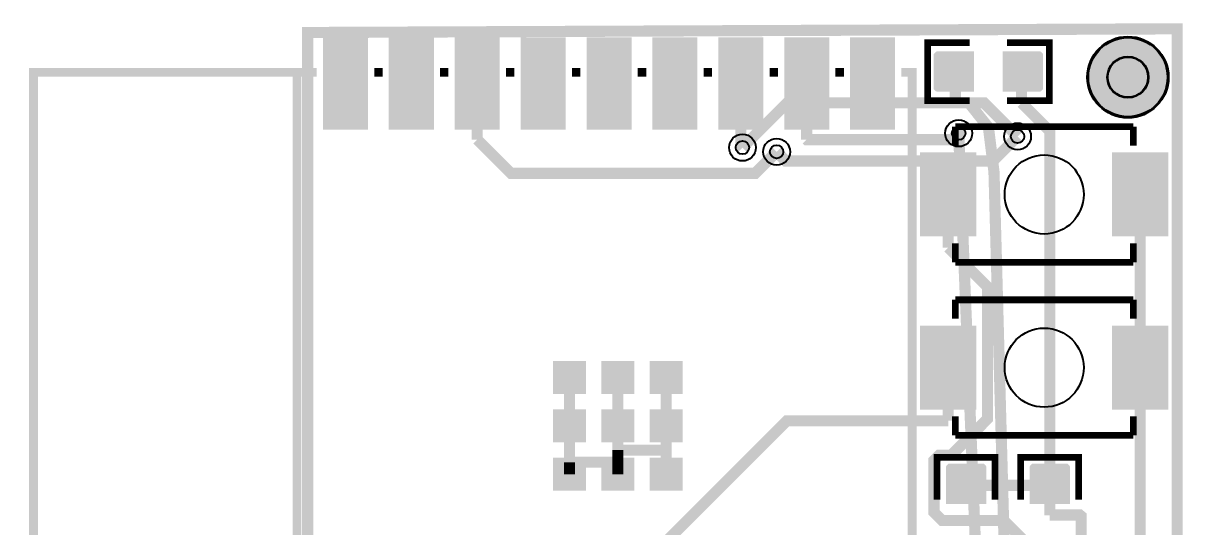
# Model space of a CAD drawing. Header units: millimetres. Extents: x 6.7 to 33.1, y 64.4 to 98.1.
# Drawn here: x 6.73 to 33.13, y 86.68 to 98.13 of the extents above; entities that cross this region are included whole.
import ezdxf

# ---------------------------------------------------------------- set-up
doc = ezdxf.new("R2010")
doc.units = ezdxf.units.MM
for name, color, linetype, true_color in [('BoardOutLine', 7, 'Continuous', 0xff00ff), ('BottomLayer', 7, 'Continuous', 0x0000ff), ('BottomSolderMaskLayer', 7, 'Continuous', 0xaa00ff), ('Document', 7, 'Continuous', 0xffffff), ('Hole', 7, 'Continuous', 0x222222), ('Inner1', 7, 'Continuous', 0x999966), ('Multi-Layer', 7, 'Continuous', 0xc0c0c0), ('TopLayer', 7, 'Continuous', 0xff0000), ('TopPasteMaskLayer', 7, 'Continuous', 0x808080), ('TopSilkLayer', 7, 'Continuous', 0xffcc00), ('TopSolderMaskLayer', 7, 'Continuous', 0x800080)]:
    doc.layers.add(name, color=color, linetype=linetype, true_color=true_color)

msp = doc.modelspace()

# ---------------------------------------------------------------- hatches: boundary and pattern name
at = {"layer": 'BottomSolderMaskLayer'}
msp.add_hatch(color=256, dxfattribs=at).paths.add_polyline_path([(30.95166370332735, 96.90119380238752, 1), (32.80246380492755, 96.90119380238752, 1)])
at = {"layer": 'Document'}
msp.add_hatch(color=256, dxfattribs=at).paths.add_polyline_path([(13.416002032004144, 78.9111506223013), (7.016002032004053, 78.9111506223013), (6.866014732029498, 79.06113792227586), (6.866014732029498, 96.9111506223013), (7.066014732029544, 97.11115062230124), (13.216027432054943, 97.11115062230124), (13.216027432054943, 96.9111506223013), (7.066014732029544, 96.9111506223013), (7.066014732029544, 79.11115062230124), (13.366014732029498, 79.11115062230124), (13.416002032004144, 79.11115062230124)])
at = {"layer": 'TopLayer'}
for points in [[(13.566040132080389, 95.76123952247906), (13.566040132080389, 97.76123952247906), (14.566040132080389, 97.76123952247906), (14.566040132080389, 95.76123952247906)], [(15.065913131826164, 95.76123952247906), (15.065913131826164, 97.76123952247906), (16.065913131826164, 97.76123952247906), (16.065913131826164, 95.76123952247906)], [(16.56604013208016, 95.76123952247906), (16.56604013208016, 97.76123952247906), (17.56604013208016, 97.76123952247906), (17.56604013208016, 95.76123952247906)], [(18.06591313182639, 95.76123952247906), (18.06591313182639, 97.76123952247906), (19.06591313182639, 97.76123952247906), (19.06591313182639, 95.76123952247906)], [(19.56604013208039, 95.76123952247906), (19.56604013208039, 97.76123952247906), (20.56604013208016, 97.76123952247906), (20.56604013208016, 95.76123952247906)], [(21.065913131826164, 95.76123952247906), (21.065913131826164, 97.76123952247906), (22.065913131826164, 97.76123952247906), (22.065913131826164, 95.76123952247906)], [(22.56604013208016, 95.76123952247906), (22.56604013208016, 97.76123952247906), (23.56604013208016, 97.76123952247906), (23.56604013208016, 95.76123952247906)], [(24.06591313182639, 95.76123952247906), (24.06591313182639, 97.76123952247906), (25.06591313182639, 97.76123952247906), (25.06591313182639, 95.76123952247906)], [(25.56604013208039, 95.76123952247906), (25.56604013208039, 97.76123952247906), (26.56604013208039, 97.76123952247906), (26.56604013208039, 95.76123952247906)], [(28.352044704089394, 96.59618999237989), (28.352044704089394, 97.46019812039629), (27.545567691135375, 97.46019812039629), (27.545567691135375, 96.59618999237989)], [(29.052070104140057, 96.59618999237989), (29.052070104140057, 97.46019812039629), (29.858547117094304, 97.46019812039629), (29.858547117094304, 96.59618999237989)], [(27.172161544323217, 95.16418592837181), (28.402159004318037, 95.16418592837181), (28.402159004318037, 93.30419100838196), (27.172161544323217, 93.30419100838196)], [(31.54198628397262, 95.16418592837181), (32.77198374396744, 95.16418592837181), (32.77198374396744, 93.30419100838196), (31.54198628397262, 93.30419100838196)], [(27.172161544323217, 91.22717805435605), (28.402159004318037, 91.22717805435605), (28.402159004318037, 89.3671831343662), (27.172161544323217, 89.3671831343662)], [(31.54198628397262, 91.22717805435605), (32.77198374396744, 91.22717805435605), (32.77198374396744, 89.3671831343662), (31.54198628397262, 89.3671831343662)], [(18.815951231902545, 89.72115824231639), (18.815951231902545, 90.42118364236717), (19.515976631953208, 90.42118364236717), (19.515976631953208, 89.72115824231639)], [(19.915951231902454, 89.72115824231639), (19.915951231902454, 90.42118364236717), (20.615976631953345, 90.42118364236717), (20.615976631953345, 89.72115824231639)], [(21.01595123190259, 89.72115824231639), (21.01595123190259, 90.42118364236717), (21.715976631953254, 90.42118364236717), (21.715976631953254, 89.72115824231639)], [(18.815951231902545, 88.62115824231648), (18.815951231902545, 89.32118364236726), (19.515976631953208, 89.32118364236726), (19.515976631953208, 88.62115824231648)], [(19.915951231902454, 88.62115824231648), (19.915951231902454, 89.32118364236726), (20.615976631953345, 89.32118364236726), (20.615976631953345, 88.62115824231648)], [(21.01595123190259, 88.62115824231648), (21.01595123190259, 89.32118364236726), (21.715976631953254, 89.32118364236726), (21.715976631953254, 88.62115824231648)], [(18.815951231902545, 87.52115824231646), (18.815951231902545, 88.22118364236724), (19.515976631953208, 88.22118364236724), (19.515976631953208, 87.52115824231646)], [(19.915951231902454, 87.52115824231646), (19.915951231902454, 88.22118364236724), (20.615976631953345, 88.22118364236724), (20.615976631953345, 87.52115824231646)], [(21.01595123190259, 87.52115824231646), (21.01595123190259, 88.22118364236724), (21.715976631953254, 88.22118364236724), (21.715976631953254, 87.52115824231646)], [(28.626060452120782, 87.21818643637289), (27.762052324104843, 87.21818643637289), (27.762052324104843, 88.02466344932691), (28.626060452120782, 88.02466344932691)], [(29.667056134112272, 87.21818643637289), (30.53106426212844, 87.21818643637289), (30.53106426212844, 88.02466344932691), (29.667056134112272, 88.02466344932691)]]:
    msp.add_hatch(color=256, dxfattribs=at).paths.add_polyline_path(points)
at = {"layer": 'TopPasteMaskLayer'}
for points in [[(13.566040132080389, 95.76123952247906), (13.566040132080389, 97.76123952247906), (14.566040132080389, 97.76123952247906), (14.566040132080389, 95.76123952247906)], [(15.065913131826164, 95.76123952247906), (15.065913131826164, 97.76123952247906), (16.065913131826164, 97.76123952247906), (16.065913131826164, 95.76123952247906)], [(16.56604013208016, 95.76123952247906), (16.56604013208016, 97.76123952247906), (17.56604013208016, 97.76123952247906), (17.56604013208016, 95.76123952247906)], [(18.06591313182639, 95.76123952247906), (18.06591313182639, 97.76123952247906), (19.06591313182639, 97.76123952247906), (19.06591313182639, 95.76123952247906)], [(19.56604013208039, 95.76123952247906), (19.56604013208039, 97.76123952247906), (20.56604013208016, 97.76123952247906), (20.56604013208016, 95.76123952247906)], [(21.065913131826164, 95.76123952247906), (21.065913131826164, 97.76123952247906), (22.065913131826164, 97.76123952247906), (22.065913131826164, 95.76123952247906)], [(22.56604013208016, 95.76123952247906), (22.56604013208016, 97.76123952247906), (23.56604013208016, 97.76123952247906), (23.56604013208016, 95.76123952247906)], [(24.06591313182639, 95.76123952247906), (24.06591313182639, 97.76123952247906), (25.06591313182639, 97.76123952247906), (25.06591313182639, 95.76123952247906)], [(25.56604013208039, 95.76123952247906), (25.56604013208039, 97.76123952247906), (26.56604013208039, 97.76123952247906), (26.56604013208039, 95.76123952247906)], [(27.507035814071514, 96.57820675641346), (28.307035814071696, 96.57820675641346), (28.357048514097187, 96.62821945643884), (28.357048514097187, 96.85618491236983), (27.987045974092098, 96.85618491236983), (27.987045974092098, 97.18618237236467), (28.357048514097187, 97.18618237236467), (28.357048514097187, 97.42821945643891), (28.307035814071696, 97.47820675641344), (27.507035814071514, 97.47820675641344), (27.457048514097096, 97.42821945643891), (27.457048514097096, 96.62821945643884)], [(29.897078994158164, 97.47818135636271), (29.097078994157982, 97.47818135636271), (29.04706629413249, 97.42816865633733), (29.04706629413249, 97.20020320040635), (29.41706883413758, 97.20020320040635), (29.41706883413758, 96.8702057404115), (29.04706629413249, 96.8702057404115), (29.04706629413249, 96.62816865633727), (29.097078994157982, 96.57818135636273), (29.897078994158164, 96.57818135636273), (29.947066294132583, 96.62816865633727), (29.947066294132583, 97.42816865633733)], [(27.172161544323217, 95.16418592837181), (28.402159004318037, 95.16418592837181), (28.402159004318037, 93.30419100838196), (27.172161544323217, 93.30419100838196)], [(31.54198628397262, 95.16418592837181), (32.77198374396744, 95.16418592837181), (32.77198374396744, 93.30419100838196), (31.54198628397262, 93.30419100838196)], [(27.172161544323217, 91.22717805435605), (28.402159004318037, 91.22717805435605), (28.402159004318037, 89.3671831343662), (27.172161544323217, 89.3671831343662)], [(31.54198628397262, 91.22717805435605), (32.77198374396744, 91.22717805435605), (32.77198374396744, 89.3671831343662), (31.54198628397262, 89.3671831343662)], [(18.815951231902545, 89.72115824231639), (18.815951231902545, 90.42118364236717), (19.515976631953208, 90.42118364236717), (19.515976631953208, 89.72115824231639)], [(19.915951231902454, 89.72115824231639), (19.915951231902454, 90.42118364236717), (20.615976631953345, 90.42118364236717), (20.615976631953345, 89.72115824231639)], [(21.01595123190259, 89.72115824231639), (21.01595123190259, 90.42118364236717), (21.715976631953254, 90.42118364236717), (21.715976631953254, 89.72115824231639)], [(18.815951231902545, 88.62115824231648), (18.815951231902545, 89.32118364236726), (19.515976631953208, 89.32118364236726), (19.515976631953208, 88.62115824231648)], [(19.915951231902454, 88.62115824231648), (19.915951231902454, 89.32118364236726), (20.615976631953345, 89.32118364236726), (20.615976631953345, 88.62115824231648)], [(21.01595123190259, 88.62115824231648), (21.01595123190259, 89.32118364236726), (21.715976631953254, 89.32118364236726), (21.715976631953254, 88.62115824231648)], [(18.815951231902545, 87.52115824231646), (18.815951231902545, 88.22118364236724), (19.515976631953208, 88.22118364236724), (19.515976631953208, 87.52115824231646)], [(19.915951231902454, 87.52115824231646), (19.915951231902454, 88.22118364236724), (20.615976631953345, 88.22118364236724), (20.615976631953345, 87.52115824231646)], [(21.01595123190259, 87.52115824231646), (21.01595123190259, 88.22118364236724), (21.715976631953254, 88.22118364236724), (21.715976631953254, 87.52115824231646)], [(27.744069088138076, 88.06319532639066), (27.744069088138076, 87.26319532639059), (27.794081788163567, 87.21318262636521), (28.022047244094438, 87.21318262636521), (28.022047244094438, 87.5831851663703), (28.352044704089394, 87.5831851663703), (28.352044704089394, 87.21318262636521), (28.59408178816352, 87.21318262636521), (28.644069088138167, 87.26319532639059), (28.644069088138167, 88.06319532639066), (28.59408178816352, 88.1131826263653), (27.794081788163567, 88.1131826263653)], [(29.649072898145732, 88.06319532639066), (29.649072898145732, 87.26319532639059), (29.699085598171223, 87.21318262636521), (29.927051054102094, 87.21318262636521), (29.927051054102094, 87.5831851663703), (30.25704851409705, 87.5831851663703), (30.25704851409705, 87.21318262636521), (30.499085598171177, 87.21318262636521), (30.549072898145823, 87.26319532639059), (30.549072898145823, 88.06319532639066), (30.499085598171177, 88.1131826263653), (29.699085598171223, 88.1131826263653)]]:
    msp.add_hatch(color=256, dxfattribs=at).paths.add_polyline_path(points)
at = {"layer": 'TopSolderMaskLayer'}
for points in [[(13.553536957073902, 95.71122682245368), (13.553536957073902, 97.81125222250444), (14.578543307086647, 97.81125222250444), (14.578543307086647, 95.71122682245368)], [(15.053409956819905, 95.71122682245368), (15.053409956819905, 97.81125222250444), (16.07841630683265, 97.81125222250444), (16.07841630683265, 95.71122682245368)], [(16.553536957073902, 95.71122682245368), (16.553536957073902, 97.81125222250444), (17.578543307086647, 97.81125222250444), (17.578543307086647, 95.71122682245368)], [(18.053409956819905, 95.71122682245368), (18.053409956819905, 97.81125222250444), (19.07841630683265, 97.81125222250444), (19.07841630683265, 95.71122682245368)], [(19.553536957073902, 95.71122682245368), (19.553536957073902, 97.81125222250444), (20.578543307086647, 97.81125222250444), (20.578543307086647, 95.71122682245368)], [(21.053409956819905, 95.71122682245368), (21.053409956819905, 97.81125222250444), (22.078416306832423, 97.81125222250444), (22.078416306832423, 95.71122682245368)], [(22.553536957073902, 95.71122682245368), (22.553536957073902, 97.81125222250444), (23.57854330708642, 97.81125222250444), (23.57854330708642, 95.71122682245368)], [(24.053409956820133, 95.71122682245368), (24.053409956820133, 97.81125222250444), (25.07841630683265, 97.81125222250444), (25.07841630683265, 95.71122682245368)], [(25.55353695707413, 95.71122682245368), (25.55353695707413, 97.81125222250444), (26.578543307086647, 97.81125222250444), (26.578543307086647, 95.71122682245368)], [(30.95166370332735, 96.90119380238752, 1), (32.80246380492755, 96.90119380238752, 1)], [(28.377451954677326, 96.57078994157985), (28.377451954677326, 97.48559817119633), (27.52017484012299, 97.48559817119633), (27.52017484012299, 96.57078994157985)], [(29.026662853552352, 96.57078994157985), (29.026662853552352, 97.48559817119633), (29.883939968106688, 97.48559817119633), (29.883939968106688, 96.57078994157985)], [(27.14676201804673, 95.18958597917185), (28.42755957964164, 95.18958597917185), (28.42755957964164, 93.27879095758192), (27.14676201804673, 93.27879095758192)], [(31.516586757696132, 95.18958597917185), (32.79738431929104, 95.18958597917185), (32.79738431929104, 93.27879095758192), (31.516586757696132, 93.27879095758192)], [(27.14676201804673, 91.2525781051562), (28.42755957964164, 91.2525781051562), (28.42755957964164, 89.34178308356616), (27.14676201804673, 89.34178308356616)], [(31.516586757696132, 91.2525781051562), (32.79738431929104, 91.2525781051562), (32.79738431929104, 89.34178308356616), (31.516586757696132, 89.34178308356616)], [(18.790951233515443, 89.69615461442902), (18.790951233515443, 90.44619452925542), (19.540991148341618, 90.44619452925542), (19.540991148341618, 89.69615461442902)], [(19.890945789264833, 89.69615461442902), (19.890945789264833, 90.44619452925542), (20.640985704091463, 90.44619452925542), (20.640985704091463, 89.69615461442902)], [(20.99094034501445, 89.69615461442902), (20.99094034501445, 90.44619452925542), (21.740980259840853, 90.44619452925542), (21.740980259840853, 89.69615461442902)], [(18.790951233515443, 88.59616005867952), (18.790951233515443, 89.34619997350592), (19.540991148341618, 89.34619997350592), (19.540991148341618, 88.59616005867952)], [(19.890945789264833, 88.59616005867952), (19.890945789264833, 89.34619997350592), (20.640985704091463, 89.34619997350592), (20.640985704091463, 88.59616005867952)], [(20.99094034501445, 88.59616005867952), (20.99094034501445, 89.34619997350592), (21.740980259840853, 89.34619997350592), (21.740980259840853, 88.59616005867952)], [(18.790951233515443, 87.49614735542832), (18.790951233515443, 88.24618727025461), (19.540991148341618, 88.24618727025461), (19.540991148341618, 87.49614735542832)], [(19.890945789264833, 87.49614735542832), (19.890945789264833, 88.24618727025461), (20.640985704091463, 88.24618727025461), (20.640985704091463, 87.49614735542832)], [(20.99094034501445, 87.49614735542832), (20.99094034501445, 88.24618727025461), (21.740980259840853, 88.24618727025461), (21.740980259840853, 87.49614735542832)], [(28.653272449475708, 87.19447096090812), (27.734840326749918, 87.19447096090812), (27.734840326749918, 88.04836548403114), (28.653272449475708, 88.04836548403114)], [(29.639844136757574, 87.19447096090812), (30.558276259483364, 87.19447096090812), (30.558276259483364, 88.04836548403114), (29.639844136757574, 88.04836548403114)]]:
    msp.add_hatch(color=256, dxfattribs=at).paths.add_polyline_path(points)

# ---------------------------------------------------------------- linework, layer by layer
at = {"layer": 'BoardOutLine', "const_width": 0.25400050800101603}
msp.add_lwpolyline([(13.208026416052917, 97.91719583439169), (32.999745999492006, 98.00101600203197), (32.999745999492006, 65.99949199898401), (6.858013716027472, 66.04013208026413), (6.858013716027472, 78.99415798831592), (13.208026416052917, 78.99415798831592), (13.208026416052917, 97.91719583439169), (13.208026416052917, 97.91719583439169)], close=True, dxfattribs=at)
at = {"layer": 'BottomLayer', "const_width": 0.25400050800101603}
msp.add_lwpolyline([(29.365786131572122, 95.5534417068834), (28.80571501143004, 94.9933705867411), (24.09171958343927, 94.9933705867411), (23.88115316230619, 95.20393700787395)], dxfattribs=at)
at = {"layer": 'BottomSolderMaskLayer'}
for radius in [0.9254000508001016, 0.4701041660147836]:
    msp.add_circle((31.877063754127448, 96.90119380238752), radius, dxfattribs=at)
at = {"layer": 'Hole'}
for centre in [(28.024892049784057, 95.62636525273058), (29.365760731521505, 95.55346710693414), (23.103632207264354, 95.30099060198108), (23.881127762255574, 95.20396240792479)]:
    msp.add_circle(centre, 0.15250190500381003, dxfattribs=at)
at = {"layer": 'Inner1', "const_width": 0.25400050800101603}
for points in [[(23.103632207264354, 95.30099060198108), (24.118389636779284, 96.31699263398525), (28.259055118110382, 96.31699263398525), (28.70205740411484, 95.75819151638302), (28.82905765811529, 94.74218948437897), (29.083058166116416, 85.47117094234181), (29.845059690119342, 84.70916941833877), (32.131064262128575, 84.70916941833877), (32.51206502413015, 84.32816865633731), (32.51206502413015, 80.77216154432301), (32.51206502413015, 80.64516129032256), (32.6390652781306, 75.94615189230376)], [(29.591059182118443, 75.31115062230117), (28.82905765811529, 75.94615189230376), (28.02514605029205, 95.63119126238246), (28.024892049784057, 95.63119126238246)]]:
    msp.add_lwpolyline(points, dxfattribs=at)
at = {"layer": 'Multi-Layer'}
for centre, radius in [((31.877063754127448, 96.90119380238752), 0.9000000000000001), ((31.877063754127448, 96.90119380238752), 0.45720091440182886), ((28.024892049784057, 95.62636525273058), 0.30500381000762006), ((29.365760731521505, 95.55346710693414), 0.30500381000762006), ((23.103632207264354, 95.30099060198108), 0.30500381000762006), ((23.881127762255574, 95.20396240792479), 0.30500381000762006)]:
    msp.add_circle(centre, radius, dxfattribs=at)
at = {"layer": 'TopLayer', "const_width": 0.25400050800101603}
for points in [[(27.94871729743454, 97.02816865633724), (27.94871729743454, 96.3169672339344)], [(29.4554483108966, 97.02816865633724), (29.4554483108966, 96.3169672339344)], [(17.066065532131006, 96.76121412242821), (17.066065532131006, 95.48206756413504)], [(23.066065532131006, 96.76121412242821), (23.066065532131006, 95.33855727711455), (23.1036576073152, 95.30096520193035)], [(24.56593853187701, 96.76121412242821), (24.56593853187701, 95.48206756413504)], [(29.365786131572122, 95.5534417068834), (28.602260604521234, 96.3169672339344), (27.94871729743454, 96.3169672339344)], [(29.4554483108966, 96.3169672339344), (30.099085598171314, 95.6733299466598), (30.099085598171314, 87.62151384302774)], [(17.066065532131006, 95.48206756413504), (17.83314706629426, 94.71498602997201), (23.39220218440437, 94.71498602997201), (23.88115316230619, 95.20393700787395)], [(24.56593853187701, 95.48206756413504), (24.567716535433192, 95.4802895605792), (27.878867157734476, 95.4802895605792), (28.024917449834902, 95.62633985267973)], [(27.78717297434605, 94.2341630683261), (27.78717297434605, 93.02512065024132)], [(32.15699771399545, 94.2341630683261), (32.15699771399545, 90.29715519431033)], [(30.099085598171314, 85.77366014732024), (29.054381508763072, 86.81836423672837), (27.650012700025627, 86.81836423672837), (27.461798323596668, 87.00657861315722), (27.461798323596668, 88.18590297180594), (27.581432562865075, 88.30553721107435), (27.857023114046342, 88.30553721107435), (28.683032766065708, 89.13154686309372), (28.683032766065708, 92.12926085852166), (27.78717297434605, 93.02512065024132)], [(27.78717297434605, 90.29715519431033), (27.78717297434605, 89.08811277622556)], [(32.15699771399545, 90.29718059436118), (32.15699771399545, 82.33810007620013), (29.97205994412002, 81.04216408432819)], [(19.165887731775456, 90.07109474218942), (19.165887731775456, 88.97101854203697)], [(20.265963931927672, 90.07109474218942), (20.265963931927672, 88.97101854203697)], [(21.366040132080116, 90.07109474218942), (21.366040132080116, 88.97101854203697)], [(27.78717297434605, 89.08811277622556), (24.11381762763517, 89.08811277622556), (15.56593853187701, 80.54023368046728)], [(19.165887731775456, 88.97101854203697), (19.165887731775456, 88.14627889255769)], [(20.265963931927672, 88.97101854203697), (20.265963931927672, 88.42110744221486)], [(21.366040132080116, 88.97101854203697), (21.366040132080116, 88.42110744221486)], [(21.366040132080116, 88.42110744221486), (20.265963931927672, 88.42110744221486)], [(20.265963931927672, 88.42110744221486), (20.265963931927672, 88.14627889255769)], [(21.366040132080116, 88.42110744221486), (21.366040132080116, 87.87119634239264)], [(20.265963931927672, 88.14627889255769), (19.165887731775456, 88.14627889255769)], [(19.165887731775456, 88.14627889255769), (19.165887731775456, 87.87119634239264)], [(20.265963931927672, 88.14627889255769), (20.265963931927672, 87.87119634239264)], [(28.194081788163658, 87.62151384302774), (30.099085598171314, 87.62151384302774)], [(30.099085598171314, 87.62151384302774), (30.099085598171314, 86.93901447802887)], [(27.813055626111236, 82.2961645923292), (28.82905765811529, 84.0741681483363), (30.812065024130106, 84.65836931673869), (30.812065024130106, 86.91897383794765), (30.781584963169962, 86.9443738887478), (30.099085598171314, 86.9443738887478)]]:
    msp.add_lwpolyline(points, dxfattribs=at)
at = {"layer": 'TopSilkLayer'}
for points, const_width in [([(28.27584455168926, 96.36758953517904), (27.31696723393452, 96.36758953517904), (27.31696723393452, 97.68879857759714), (28.27584455168926, 97.68879857759714)], 0.15240030480060962), ([(29.128270256540418, 96.36758953517904), (30.08714757429516, 96.36758953517904), (30.08714757429516, 97.68879857759714), (29.128270256540418, 97.68879857759714)], 0.15240030480060962), ([(13.411785623571177, 97.0112014224029), (6.965913131826255, 97.0112014224029), (6.965913131826255, 79.01115062230122), (13.411785623571177, 79.01115062230122)], 0.2), ([(12.9659385318771, 79.01115062230122), (12.9659385318771, 97.0112014224029)], 0.2), ([(14.911811023622022, 97.0112014224029), (14.720116840233686, 97.0112014224029)], 0.2), ([(16.411811023622022, 97.0112014224029), (16.220116840233686, 97.0112014224029)], 0.2), ([(17.911811023622022, 97.0112014224029), (17.72014224028453, 97.0112014224029)], 0.2), ([(19.411811023622022, 97.0112014224029), (19.220066040132224, 97.0112014224029)], 0.2), ([(20.91181102362225, 97.0112014224029), (20.72009144018284, 97.0112014224029)], 0.2), ([(22.411836423672867, 97.0112014224029), (22.22014224028453, 97.0112014224029)], 0.2), ([(23.911836423672867, 97.0112014224029), (23.72014224028453, 97.0112014224029)], 0.2), ([(25.411836423672867, 97.0112014224029), (25.22014224028453, 97.0112014224029)], 0.2), ([(26.965963931927945, 79.01115062230122), (26.965963931927945, 97.0112014224029), (26.72009144018284, 97.0112014224029)], 0.2), ([(31.998272796545734, 95.77538735077474), (27.945847091694077, 95.77538735077474)], 0.15240030480060962), ([(27.945847091694077, 95.77538735077474), (27.945847091694077, 95.3443230886462)], 0.152), ([(31.998272796545734, 95.77538735077474), (31.998272796545734, 95.3443230886462)], 0.152), ([(27.945847091694077, 92.69298958597915), (27.945847091694077, 93.12405384810756)], 0.152), ([(31.998272796545734, 93.12405384810756), (31.998272796545734, 92.69298958597915)], 0.152), ([(31.998272796545734, 92.69298958597915), (27.945847091694077, 92.69298958597915)], 0.15240030480060962), ([(31.998272796545734, 91.83837947675897), (27.945847091694077, 91.83837947675897)], 0.15240030480060962), ([(27.945847091694077, 91.83837947675897), (27.945847091694077, 91.40731521463044)], 0.152), ([(31.998272796545734, 91.83837947675897), (31.998272796545734, 91.40731521463044)], 0.152), ([(27.945847091694077, 88.75598171196339), (27.945847091694077, 89.18704597409192)], 0.152), ([(31.998272796545734, 89.18704597409192), (31.998272796545734, 88.75598171196339)], 0.152), ([(31.998272796545734, 88.75598171196339), (27.945847091694077, 88.75598171196339)], 0.15240030480060962), ([(28.854660909321865, 87.29438658877314), (28.854660909321865, 88.25326390652788), (27.53345186690376, 88.25326390652788), (27.53345186690376, 87.29438658877314)], 0.15240030480060962), ([(29.438455676911417, 87.29438658877314), (29.438455676911417, 88.25326390652788), (30.75966471932952, 88.25326390652788), (30.75966471932952, 87.29438658877314)], 0.15240030480060962)]:
    msp.add_lwpolyline(points, dxfattribs=dict(at, const_width=const_width))
for centre in [(29.97205994412002, 94.23418846837694), (29.97205994412002, 90.29718059436118)]:
    msp.add_circle(centre, 0.8999237998475998, dxfattribs=at)
at = {"layer": 'TopSolderMaskLayer'}
for radius in [0.9254000508001016, 0.4701041660147836]:
    msp.add_circle((31.877063754127448, 96.90119380238752), radius, dxfattribs=at)

doc.saveas('drawing.dxf')
